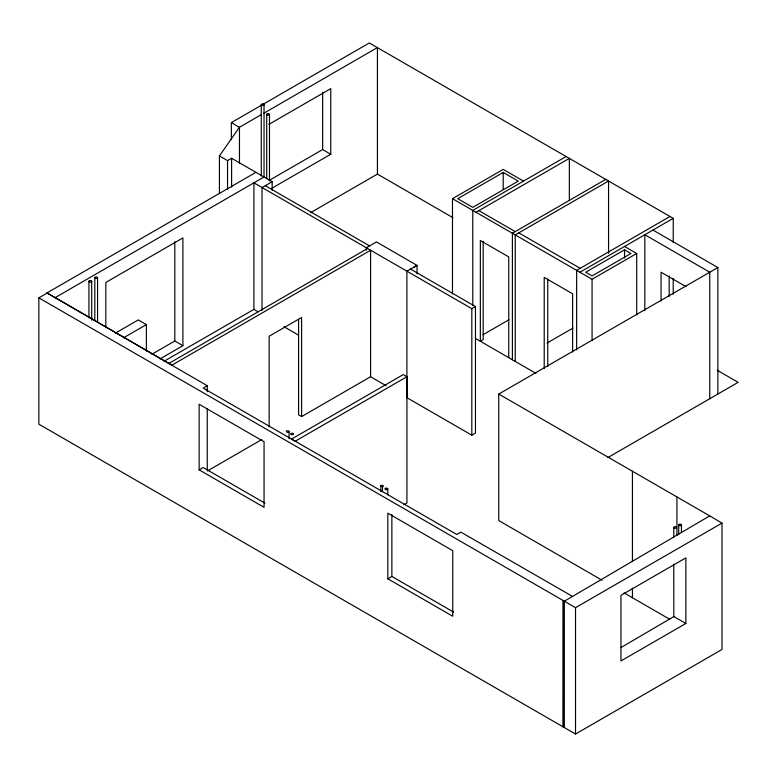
<?xml version="1.0" encoding="UTF-8"?>
<svg xmlns="http://www.w3.org/2000/svg" width="777" height="777" viewBox="0 0 777 777"><rect width="100%" height="100%" fill="white"/><g stroke="black" fill="none" stroke-linecap="round" stroke-linejoin="round"><path stroke-width="1.17" d="M219.425 193.279L219.425 155.934L239.462 127.224L239.462 163.423M382.478 486.878A1.379 0.796 0 0 0 383.003 485.644A1.379 0.796 0 0 0 380.817 485.674L382.478 486.878L382.478 491.686M385.411 488.374L385.198 488.529A1.379 0.796 0 0 0 385.421 489.481A1.379 0.796 0 0 0 387.082 489.617L387.354 489.491A1.379 0.796 0 0 0 387.364 488.364A1.379 0.796 0 0 0 385.421 488.364L387.354 489.491M602.146 580.264L498.747 520.561L498.747 394.056L709.751 515.879L564.325 601.243L564.325 727.544M620.794 647.668L673.785 616.608L685.868 623.475L685.868 557.876L620.949 595.367L620.949 660.955L685.868 623.475M231.352 139.471L231.352 122.611L369.308 42.968L673.232 218.356L673.232 242.453M261.412 114.549L239.462 127.302L231.352 122.611M263.5 113.423L377.428 47.572L377.428 174.077L452.894 217.657M268.92 124.349L330.759 88.646L330.759 154.244L272.057 188.131M219.425 155.934L227.544 160.616L231.604 158.275L272.173 181.701L272.173 190.142M207.255 391.725L207.255 385.713L46.979 292.919L255.944 172.329M709.751 515.879L722.008 523.096L722.008 649.465L575.524 734.032L38.85 424.164L38.85 297.853L46.97 293.172M55.089 297.669L264.063 176.962M269.182 180.419L322.649 149.553L330.759 154.244M272.173 181.701L262.034 187.558L262.034 310.45M310.538 212.704L377.428 174.077M115.384 333.139L138.277 319.92L146.387 324.611L146.387 351.117M123.504 337.82L146.387 324.611M151.836 354.263L174.796 341.006L182.906 345.697L182.906 237.927L105.818 282.44L105.818 327.758M159.955 358.945L182.906 345.697M163.928 361.334L253.914 309.382L257.974 311.723M452.486 293.861L452.486 198.679L503.214 169.396L523.504 181.109M367.579 248.494L168.755 363.49M503.214 172.436L457.76 198.679L472.775 207.352L518.23 181.109L503.214 172.436L503.214 189.403M171.775 365.229L370.6 250.243L370.6 376.748L301.612 416.569L298.601 414.831L298.601 319.366M566.103 156.507L472.775 210.392L472.775 305.575M476.029 212.267L569.347 158.382L569.347 200.553M207.255 385.713L203.185 388.063L456.789 534.479L460.858 532.128L572.445 596.357M413.791 267.278L417.035 265.404L376.457 241.909L366.317 247.766L366.317 250.175M512.383 233.255L605.72 179.38M253.914 309.382L253.914 182.818L471.814 308.673L475.466 306.565L475.466 433.071L471.814 435.178L406.895 397.698L406.895 271.192L417.035 265.336L417.035 273.834M199.135 469.852L264.063 507.332L264.063 441.744L199.135 404.254L199.135 469.852L203.185 467.521L264.967 503.185M207.372 470.979L261.83 439.539M669.978 216.482L576.651 270.367L576.651 349.883M579.904 272.241L673.232 218.356M624.533 249.805L585.683 272.241L592.074 275.932L630.934 253.496L624.533 249.805L624.533 258.11M406.934 376.728L295.182 441.239L291.482 439.112L403.234 374.592L406.934 376.728L406.934 502.972L403.797 504.778M483.022 334.732L509.022 319.716M452.486 198.679L592.074 279.264L636.713 253.496L636.713 314.938M546.969 343.084L573.067 328.02M498.747 394.056L717.861 267.55L717.861 394.056M387.82 578.787L452.748 616.268L452.748 550.67L387.82 513.189L387.82 578.787L391.87 576.456L453.651 612.121M607.925 457.527L738.15 382.342L717.21 370.25M38.85 297.853L575.524 607.672L722.008 523.096M652.942 230.07L717.861 267.55M624.533 246.464L636.713 253.496M686.023 286.655L661.052 272.241L661.052 301.039M518.783 232.857L580.205 268.318M478.865 210.625L515.219 231.614M410.547 269.085L475.466 306.565M265.278 185.684L369.561 245.891M476.029 338.772L535.926 373.358M283.935 326.709L298.533 335.14M370.6 376.748L386.15 385.722M624.086 592.919L669.677 619.25M46.979 292.919L171.775 365.025M709.751 398.747L709.751 272.241L644.823 234.751L644.823 310.654M681.439 524.902L681.439 532.128M678.69 524.902L678.69 534.537M676.922 496.921L676.922 535.479M673.814 527.447L673.814 537.101M673.785 564.131L673.814 616.773M673.232 278.593L673.232 294.26M669.172 275.952L669.172 296.348M632.439 471.241L632.439 561.606M632.439 588.111L632.439 597.746M608.566 253.312L608.566 181.022L515.238 234.907L515.238 361.412M592.074 279.264L592.074 340.714M575.524 607.672L575.524 734.032M572.61 352.059L572.61 293.793L544.211 277.399L544.211 368.424M547.756 278.992L547.756 366.375M512.393 233.265L512.393 359.77M508.75 357.663L508.75 256.925L480.351 240.53L480.351 341.268L483.187 339.627L483.187 241.317M471.814 308.673L471.814 435.178M391.87 514.432L391.87 576.456M387.772 488.927L387.772 494.949M380.817 485.674L380.817 491.695M322.649 92.308L322.649 149.553M301.612 416.569L301.612 317.482L269.153 336.227L269.153 426.855M289.054 431.517L289.054 438.733M269.483 114.336A1.379 0.796 0 0 1 267.414 115.025A1.379 0.796 0 0 1 267.414 113.646A1.379 0.796 0 0 1 269.483 114.336L269.483 181.002M266.725 114.336L266.725 178.584M264.034 104.72A1.379 0.796 0 0 1 261.966 105.41A1.379 0.796 0 0 1 261.966 104.031A1.379 0.796 0 0 1 264.034 104.72L264.034 177.156M261.276 104.72L261.276 175.952M231.604 158.275L231.604 187.189M227.544 160.616L227.544 189.539M207.255 408.566L207.255 469.92M174.796 241.715L174.796 341.006M97.572 277.68L97.572 322.562M94.813 277.68L94.813 320.134M91.696 281.323A1.379 0.796 0 0 1 89.627 282.012A1.379 0.796 0 0 1 89.627 280.633A1.379 0.796 0 0 1 91.696 281.323L91.696 320.153M88.937 281.323L88.937 317.725M286.431 431.322L286.392 431.517A1.331 0.767 0 0 0 287.723 432.284L288.063 432.265A1.331 0.767 0 0 0 288.665 430.973A1.331 0.767 0 0 0 286.431 431.322M290.948 433.828L290.899 434.032A1.321 0.758 0 0 0 292.22 434.79L292.56 434.761A1.321 0.758 0 0 0 293.152 433.488A1.321 0.758 0 0 0 290.948 433.828M563.276 600.572L563.257 726.951L563.276 600.572M679.088 525.466A1.379 0.796 0 0 0 681.39 525.116A1.379 0.796 0 0 0 679.71 524.135A1.379 0.796 0 0 0 679.088 525.466M674.232 528.01A1.379 0.796 0 0 0 676.524 527.641A1.379 0.796 0 0 0 674.824 526.68A1.379 0.796 0 0 0 674.232 528.01M95.221 278.244A1.379 0.796 0 0 0 97.523 277.884A1.379 0.796 0 0 0 95.833 276.913A1.379 0.796 0 0 0 95.221 278.244"/></g></svg>
